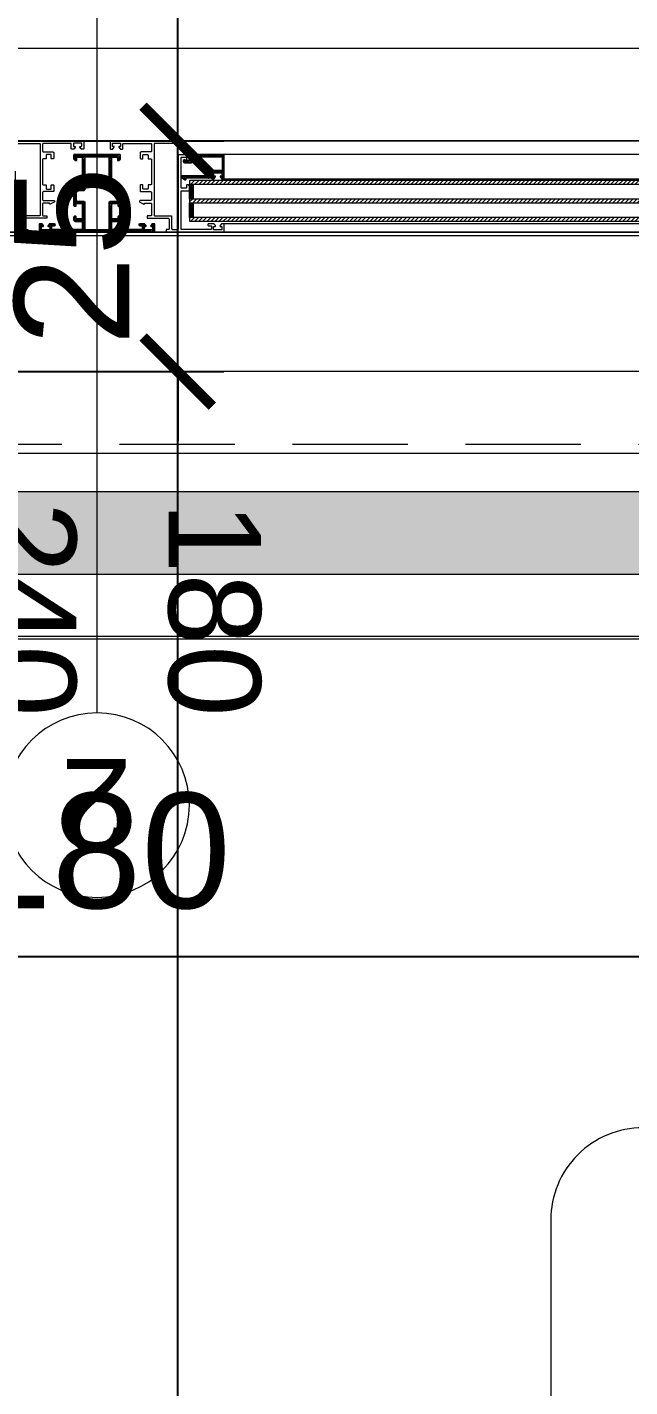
# Model space of a CAD drawing. Header units: centimetres. Extents: x 111832 to 117233, y -55119 to -48329.
# Drawn here: x 115321.9 to 115387.2, y -53244.4 to -53097 of the extents above; entities that cross this region are included whole.
import ezdxf

# ---------------------------------------------------------------- set-up
doc = ezdxf.new("R2010")
doc.units = ezdxf.units.CM
doc.header["$LTSCALE"] = 50
doc.header["$MEASUREMENT"] = 0
doc.linetypes.add('CACHE', pattern=[0.375, 0.25, -0.125])
doc.layers.get('0').update_dxf_attribs({"color": 8})
for name, color, linetype, lineweight in [('CONSOLE ISOL.', 214, 'Continuous', 15), ('ISOLATION', 252, 'Continuous', 0), ('mobilimi', 8, 'Continuous', 9), ('WD_Corner', 154, 'Continuous', 5), ('WINDOWS', 21, 'Continuous', 5)]:
    doc.layers.add(name, color=color, linetype=linetype, lineweight=lineweight)
doc.layers.add('COTE 50ème', color=1, linetype='Continuous')
doc.styles.add('GENERATED_STYLE_1', font='arial.ttf')
doc.styles.add('RS_TXT_50', font='arial.ttf', dxfattribs={"height": 12.5})
doc.dimstyles.new('RS_50CM_LINEAIRE', dxfattribs={"dimscale": 5, "dimtxt": 12.5, "dimasz": 1.5, "dimexe": 1, "dimexo": 2.5, "dimgap": 1, "dimtad": 1, "dimdec": 1, "dimrnd": 0.5, "dimdsep": 46, "dimtxsty": 'RS_TXT_50', "dimblk1": 'ARCHTICK', "dimblk2": 'ARCHTICK', "dimsah": 1, "dimcen": 2.5, "dimdle": 1, "dimclrt": 4, "dimadec": 0, "dimazin": 2, "dimtfac": 1, "dimtdec": 1, "dimtix": 1, "dimtmove": 2, "dimatfit": 3, "dimfxl": 1, "dimtolj": 1, "dimtzin": 0, "dimarcsym": 0})
pattern_1 = [(135, (-46708.70849, -43852.52553), (-0.08838834765, -0.08838834765), [])]

# ---------------------------------------------------------------- blocks, each defined once
blk = doc.blocks.new('DRITARE POS 2')
at = {"layer": 'WINDOWS'}
h = blk.add_hatch(dxfattribs=at)
h.set_pattern_fill('ANSI31', color=256, angle=450)
h.set_pattern_definition(pattern_1)
h.paths.add_polyline_path([(-9.61, -85.22, -0.414214), (-9.56, -85.16), (-9.26, -85.16, -0.414214), (-9.2, -85.22), (-9.2, -85.44, 1), (-9, -85.44), (-9, -84.9, 0.250765), (-9.02, -84.86), (-9.19, -84.74, 0.599022), (-9.28, -84.79), (-9.28, -84.87, -0.414214), (-9.33, -84.92), (-9.59, -84.92, -0.414214), (-9.65, -84.87), (-9.65, -84.08, -0.414214), (-9.59, -84.03), (-9.33, -84.03, -0.414214), (-9.28, -84.08), (-9.28, -84.19, 0.599022), (-9.19, -84.24), (-9.02, -84.13, 0.250765), (-9, -84.08), (-9, -83.84, 0.414214), (-9.05, -83.78), (-9.84, -83.78, 0.414214), (-9.89, -83.84), (-9.89, -90.06), (-9.89, -96.27, 0.414214), (-9.84, -96.33), (-9.05, -96.33, 0.414214), (-9, -96.27), (-9, -96.03, 0.250765), (-9.02, -95.98), (-9.19, -95.87, 0.599022), (-9.28, -95.92), (-9.28, -96.03, -0.414214), (-9.33, -96.08), (-9.59, -96.08, -0.414214), (-9.65, -96.03), (-9.65, -95.24, -0.414214), (-9.59, -95.19), (-9.33, -95.19, -0.414214), (-9.28, -95.24), (-9.28, -95.32, 0.599022), (-9.19, -95.37), (-9.02, -95.25, 0.250765), (-9, -95.21), (-9, -94.68, 1), (-9.2, -94.68), (-9.2, -94.89, -0.414214), (-9.26, -94.95), (-9.56, -94.95, -0.414214), (-9.61, -94.89), (-9.61, -91.72, -0.414214), (-9.56, -91.66), (-8.83, -91.66, -0.414214), (-8.74, -91.75), (-8.74, -92.41, 0.414214), (-8.55, -92.59), (-8.29, -92.59, 0.198912), (-8.25, -92.58), (-8.19, -92.52, 0.198912), (-8.18, -92.48), (-8.18, -92.37, 0.414214), (-8.23, -92.31), (-8.4, -92.31, -0.414214), (-8.46, -92.26), (-8.46, -91.75, -0.414214), (-8.36, -91.66), (-6.91, -91.66, -0.414214), (-6.81, -91.75), (-6.81, -92.26, -0.414214), (-6.87, -92.31), (-7.04, -92.31, 0.414214), (-7.09, -92.37), (-7.09, -92.48, 0.198912), (-7.08, -92.52), (-7.02, -92.58, 0.198912), (-6.98, -92.59), (-4.97, -92.59, 0.198912), (-4.93, -92.58), (-4.78, -92.42, 0.198912), (-4.76, -92.38), (-4.76, -92.31, 0.414214), (-4.82, -92.26), (-5, -92.26, -0.340481), (-5.13, -92.16), (-5.13, -91.75, -0.414214), (-5.04, -91.66), (-1.87, -91.66, -0.414214), (-1.77, -91.75), (-1.77, -92.16, -0.414214), (-1.87, -92.26), (-2.09, -92.26, 0.414214), (-2.15, -92.31), (-2.15, -92.38, 0.198912), (-2.13, -92.42), (-1.98, -92.58, 0.198912), (-1.94, -92.59), (-1.55, -92.59, 0.414214), (-1.49, -92.54), (-1.49, -90.06), (-1.49, -87.57, 0.414214), (-1.55, -87.52), (-1.94, -87.52, 0.198912), (-1.98, -87.53), (-2.13, -87.69, 0.198912), (-2.15, -87.73), (-2.15, -87.8, 0.414214), (-2.09, -87.85), (-1.87, -87.85, -0.414214), (-1.77, -87.95), (-1.77, -88.36, -0.414214), (-1.87, -88.45), (-5.04, -88.45, -0.414214), (-5.13, -88.36), (-5.13, -87.95, -0.340481), (-5, -87.85), (-4.82, -87.85, 0.414214), (-4.76, -87.8), (-4.76, -87.73, 0.198912), (-4.78, -87.69), (-4.93, -87.53, 0.198912), (-4.97, -87.52), (-6.98, -87.52, 0.198912), (-7.02, -87.53), (-7.08, -87.59, 0.198912), (-7.09, -87.63), (-7.09, -87.74, 0.414214), (-7.04, -87.8), (-6.87, -87.8, -0.414214), (-6.81, -87.85), (-6.81, -88.36, -0.414214), (-6.91, -88.45), (-8.36, -88.45, -0.414214), (-8.46, -88.36), (-8.46, -87.85, -0.414214), (-8.4, -87.8), (-8.23, -87.8, 0.414214), (-8.18, -87.74), (-8.18, -87.63, 0.198912), (-8.19, -87.59), (-8.25, -87.53, 0.198912), (-8.29, -87.52), (-8.55, -87.52, 0.414214), (-8.74, -87.7), (-8.74, -88.36, -0.414214), (-8.83, -88.45), (-9.56, -88.45, -0.414214), (-9.61, -88.39)])
h.paths.add_polyline_path([(-9.56, -88.73), (-6.63, -88.73), (-6.53, -88.64), (-6.53, -87.89), (-6.44, -87.8), (-5.51, -87.8), (-5.41, -87.89), (-5.41, -88.64), (-5.32, -88.73), (-1.83, -88.73), (-1.77, -88.79), (-1.77, -90.06), (-1.77, -91.32), (-1.83, -91.38), (-5.32, -91.38), (-5.41, -91.47), (-5.41, -92.22), (-5.51, -92.31), (-6.44, -92.31), (-6.53, -92.22), (-6.53, -91.47), (-6.63, -91.38), (-9.56, -91.38), (-9.61, -91.32), (-9.61, -90.06), (-9.61, -88.79)], flags=16)
h = blk.add_hatch(dxfattribs=at)
h.set_pattern_fill('ANSI31', color=140, scale=2.5, angle=450)
h.set_pattern_definition([(135, (-46708.9128, -43852.52553), (-0.2209708691, -0.2209708691), [])])
h.paths.add_polyline_path([(-8.71, -100.09), (-8.71, -167.42), (-8.31, -167.42), (-8.31, -100.09)])
h.paths.add_polyline_path([(-6.71, -100.09), (-6.71, -167.42), (-6.31, -167.42), (-6.31, -100.09)])
h.paths.add_polyline_path([(-4.71, -100.09), (-4.71, -167.42), (-4.31, -167.42), (-4.31, -100.09)])
at = {"layer": 'WINDOWS', "transparency": 33554559}
h = blk.add_hatch(dxfattribs=at)
h.set_pattern_fill('ANSI31', color=140, angle=450)
h.set_pattern_definition([(135, (-46708.90849, -43869.52553), (-0.08838834765, -0.08838834765), [])])
h.paths.add_polyline_path([(-6.71, -167.42), (-8.31, -167.42), (-8.31, -167.02), (-6.71, -167.02)])
h.paths.add_polyline_path([(-4.71, -167.42), (-6.31, -167.42), (-6.31, -167.02), (-4.71, -167.02)])
h.paths.add_polyline_path([(-6.71, -100.49), (-8.31, -100.49), (-8.31, -100.09), (-6.71, -100.09)])
h.paths.add_polyline_path([(-4.71, -100.49), (-6.31, -100.49), (-6.31, -100.09), (-4.71, -100.09)])
h = blk.add_hatch(dxfattribs=at)
h.set_pattern_fill('ANSI31', color=256, angle=450)
h.set_pattern_definition(pattern_1)
h.paths.add_polyline_path([(-1.49, -100.16), (-1.49, -100.1), (-1.74, -100.1), (-1.74, -100.16), (-2.09, -100.16, -0.414214), (-2.15, -100.1), (-2.15, -99.73, -0.247394), (-2.12, -99.68, 1.657435), (-2.37, -99.55), (-2.37, -100.29, 0.414214), (-2.28, -100.38), (-1.81, -100.38, -0.414214), (-1.72, -100.48), (-1.72, -103.52, -0.414214), (-1.81, -103.61), (-3.16, -103.61, -0.414214), (-3.22, -103.56), (-3.22, -102.55, 0.414214), (-3.31, -102.46), (-3.76, -102.46, -0.414214), (-3.81, -102.4), (-3.81, -99.26, 0.737396), (-3.98, -99.21), (-4.23, -99.57, 0.603122), (-4.15, -99.71), (-4.07, -99.71, -0.414214), (-4.02, -99.77), (-4.02, -102.46), (-4.06, -102.46, 0.414214), (-4.11, -102.51), (-4.11, -102.72, 0.250765), (-4.09, -102.76), (-3.92, -102.89, 0.599022), (-3.83, -102.85), (-3.83, -102.77, -0.414214), (-3.78, -102.72), (-3.51, -102.72, -0.414214), (-3.46, -102.77), (-3.46, -103.52, -0.414214), (-3.51, -103.58), (-3.78, -103.58, -0.414214), (-3.83, -103.52), (-3.83, -103.44, 0.599022), (-3.92, -103.4), (-4.09, -103.53, 0.250765), (-4.11, -103.58), (-4.11, -103.78, 0.414214), (-4.06, -103.84), (-1.55, -103.84, 0.414214), (-1.49, -103.78)])
at = {"layer": 'WINDOWS', "color": 165, "linetype": 'CACHE'}
blk.add_line((-32.9, -180), (-32.9, 0), dxfattribs=at)
at = {"layer": 'WINDOWS', "color": 165}
blk.add_line((-61.99, -90.06), (34.01, -90.06), dxfattribs=at)
at = {"layer": 'WINDOWS'}
for p, q in [((-0.01, -168.52), (0, -98.92)), ((-9.89, -163.72), (-9.89, -103.78)), ((-9, -163.74), (-9, -103.78)), ((-4.11, -103.78), (-4.12, -163.74)), ((-1.5, -163.74), (-1.49, -103.78))]:
    blk.add_line(p, q, dxfattribs=at)
at = {"layer": 'WINDOWS', "color": 165}
for points in [[(-9.9, 0), (-9.9, -180), (-33.9, -180), (-33.9, 0)], [(-10.3, -179.6), (-10.3, -0.4), (-9.9, 0), (-9.9, -180)], [(0, 0), (0, -180), (10, -180), (10, 0)]]:
    blk.add_lwpolyline(points, close=True, dxfattribs=at)
at = {"layer": 'WINDOWS'}
for points in [[(-9.9, -180), (-9.9, 0), (0, 0), (0, -180)], [(-1.77, -90.06), (-1.77, -88.79), (-1.83, -88.73), (-5.32, -88.73), (-5.41, -88.64), (-5.41, -87.89), (-5.51, -87.8), (-6.44, -87.8), (-6.53, -87.89), (-6.53, -88.64), (-6.63, -88.73), (-9.56, -88.73), (-9.61, -88.79), (-9.61, -90.06), (-9.61, -91.32), (-9.56, -91.38), (-6.63, -91.38), (-6.53, -91.47), (-6.53, -92.22), (-6.44, -92.31), (-5.51, -92.31), (-5.41, -92.22), (-5.41, -91.47), (-5.32, -91.38), (-1.83, -91.38), (-1.77, -91.32)]]:
    blk.add_lwpolyline(points, close=True, dxfattribs=at)
for points in [[(-9.61, -82.31), (-9.61, -82.51, -0.414214), (-9.67, -82.57), (-9.84, -82.57, -0.414214), (-9.89, -82.51), (-9.89, -76.34, -0.414214)], [(0, -81.23), (0, -88.58, -0.414214), (-0.06, -88.64), (-0.84, -88.64, -0.414214), (-0.9, -88.58), (-0.9, -88.38, -0.250765), (-0.87, -88.33), (-0.7, -88.2, -0.599022), (-0.62, -88.24), (-0.62, -88.34, 0.414214), (-0.56, -88.39), (-0.3, -88.39, 0.414214), (-0.24, -88.34), (-0.24, -87.55, 0.414214), (-0.3, -87.5), (-0.56, -87.5, 0.414214), (-0.62, -87.55), (-0.62, -87.65, -0.599022), (-0.7, -87.69), (-0.87, -87.56, -0.250765), (-0.9, -87.52), (-0.9, -87.31, -0.414214), (-0.84, -87.26), (-0.34, -87.26, 0.414214), (-0.28, -87.2), (-0.28, -84.25, 0.414214), (-0.37, -84.16), (-1.12, -84.16, 0.414214), (-1.21, -84.25), (-1.21, -85.28, -0.414214), (-1.31, -85.37), (-1.87, -85.37, -0.414214), (-1.96, -85.28), (-1.96, -85.15, -0.414214), (-1.9, -85.09), (-1.55, -85.09, 0.414214), (-1.49, -85.03), (-1.49, -84.59, 0.414214), (-1.55, -84.53), (-1.9, -84.53, -0.414214), (-1.96, -84.47), (-1.96, -84.21, 0.414214), (-2.02, -84.16), (-4.7, -84.16, 0.414214), (-4.76, -84.21), (-4.76, -84.47, -0.414214), (-4.82, -84.53), (-5.17, -84.53, 0.414214), (-5.23, -84.59), (-5.23, -85.03, 0.414214), (-5.17, -85.09), (-4.82, -85.09, -0.414214), (-4.76, -85.15), (-4.76, -85.28, -0.414214), (-4.85, -85.37), (-5.41, -85.37, -0.414214), (-5.51, -85.28), (-5.51, -84.25, 0.414214), (-5.6, -84.16), (-6.38, -84.16, 0.414214), (-6.48, -84.25), (-6.48, -85.37, -0.809546), (-6.66, -85.41), (-6.85, -84.98, -0.543142), (-6.79, -84.9, 0.414214), (-6.74, -84.85), (-6.74, -84.25, 0.414214), (-6.83, -84.16), (-8.06, -84.16, 0.414214), (-8.12, -84.21), (-8.12, -84.57, -0.414214), (-8.18, -84.62), (-8.34, -84.62, -0.414214), (-8.4, -84.57), (-8.4, -82.35, 0.414214)]]:
    blk.add_lwpolyline(points, format="xyb", dxfattribs=at)
at = {"layer": 'WINDOWS', "color": 165}
blk.add_lwpolyline([(-71.99, -80.06, 1), (-71.99, -100.06, 1)], format="xyb", close=True, dxfattribs=at)
at = {"layer": 'WINDOWS'}
for points in [[(-1.49, -80.39, -0.414214), (-1.4, -80.29), (-1.18, -80.29), (-1.18, -80.29, -0.414214), (-0.28, -81.23), (-0.28, -83.82, -0.414214), (-0.34, -83.88), (-8.06, -83.88, -0.414214), (-8.12, -83.82), (-8.12, -82.07, 0.414214), (-8.21, -81.97), (-9.52, -81.97, -0.414214), (-9.61, -81.88), (-9.61, -81.32, -0.414214), (-9.52, -81.23), (-1.59, -81.23, 0.414214), (-1.49, -81.13)], [(-1.49, -90.06), (-1.49, -87.57, 0.414214), (-1.55, -87.52), (-1.94, -87.52, 0.198912), (-1.98, -87.53), (-2.13, -87.69, 0.198912), (-2.15, -87.73), (-2.15, -87.8, 0.414214), (-2.09, -87.85), (-1.87, -87.85, -0.414214), (-1.77, -87.95), (-1.77, -88.36, -0.414214), (-1.87, -88.45), (-5.04, -88.45, -0.414214), (-5.13, -88.36), (-5.13, -87.95, -0.340481), (-5, -87.85), (-4.82, -87.85, 0.414214), (-4.76, -87.8), (-4.76, -87.73, 0.198912), (-4.78, -87.69), (-4.93, -87.53, 0.198912), (-4.97, -87.52), (-6.98, -87.52, 0.198912), (-7.02, -87.53), (-7.08, -87.59, 0.198912), (-7.09, -87.63), (-7.09, -87.74, 0.414214), (-7.04, -87.8), (-6.87, -87.8, -0.414214), (-6.81, -87.85), (-6.81, -88.36, -0.414214), (-6.91, -88.45), (-8.36, -88.45, -0.414214), (-8.46, -88.36), (-8.46, -87.85, -0.414214), (-8.4, -87.8), (-8.23, -87.8, 0.414214), (-8.18, -87.74), (-8.18, -87.63, 0.198912), (-8.19, -87.59), (-8.25, -87.53, 0.198912), (-8.29, -87.52), (-8.55, -87.52, 0.414214), (-8.74, -87.7), (-8.74, -88.36, -0.414214), (-8.83, -88.45), (-9.56, -88.45, -0.414214), (-9.61, -88.39), (-9.61, -85.22, -0.414214), (-9.56, -85.16), (-9.26, -85.16, -0.414214), (-9.2, -85.22), (-9.2, -85.44, 1), (-9, -85.44), (-9, -84.9, 0.250765), (-9.02, -84.86), (-9.19, -84.74, 0.599022), (-9.28, -84.79), (-9.28, -84.87, -0.414214), (-9.33, -84.92), (-9.59, -84.92, -0.414214), (-9.65, -84.87), (-9.65, -84.08, -0.414214), (-9.59, -84.03), (-9.33, -84.03, -0.414214), (-9.28, -84.08), (-9.28, -84.19, 0.599022), (-9.19, -84.24), (-9.02, -84.13, 0.250765), (-9, -84.08), (-9, -83.84, 0.414214), (-9.05, -83.78), (-9.84, -83.78, 0.414214), (-9.89, -83.84), (-9.89, -90.06), (-9.89, -96.27, 0.414214), (-9.84, -96.33), (-9.05, -96.33, 0.414214), (-9, -96.27), (-9, -96.03, 0.250765), (-9.02, -95.98), (-9.19, -95.87, 0.599022), (-9.28, -95.92), (-9.28, -96.03, -0.414214), (-9.33, -96.08), (-9.59, -96.08, -0.414214), (-9.65, -96.03), (-9.65, -95.24, -0.414214), (-9.59, -95.19), (-9.33, -95.19, -0.414214), (-9.28, -95.24), (-9.28, -95.32, 0.599022), (-9.19, -95.37), (-9.02, -95.25, 0.250765), (-9, -95.21), (-9, -94.68, 1), (-9.2, -94.68), (-9.2, -94.89, -0.414214), (-9.26, -94.95), (-9.56, -94.95, -0.414214), (-9.61, -94.89), (-9.61, -91.72, -0.414214), (-9.56, -91.66), (-8.83, -91.66, -0.414214), (-8.74, -91.75), (-8.74, -92.41, 0.414214), (-8.55, -92.59), (-8.29, -92.59, 0.198912), (-8.25, -92.58), (-8.19, -92.52, 0.198912), (-8.18, -92.48), (-8.18, -92.37, 0.414214), (-8.23, -92.31), (-8.4, -92.31, -0.414214), (-8.46, -92.26), (-8.46, -91.75, -0.414214), (-8.36, -91.66), (-6.91, -91.66, -0.414214), (-6.81, -91.75), (-6.81, -92.26, -0.414214), (-6.87, -92.31), (-7.04, -92.31, 0.414214), (-7.09, -92.37), (-7.09, -92.48, 0.198912), (-7.08, -92.52), (-7.02, -92.58, 0.198912), (-6.98, -92.59), (-4.97, -92.59, 0.198912), (-4.93, -92.58), (-4.78, -92.42, 0.198912), (-4.76, -92.38), (-4.76, -92.31, 0.414214), (-4.82, -92.26), (-5, -92.26, -0.340481), (-5.13, -92.16), (-5.13, -91.75, -0.414214), (-5.04, -91.66), (-1.87, -91.66, -0.414214), (-1.77, -91.75), (-1.77, -92.16, -0.414214), (-1.87, -92.26), (-2.09, -92.26, 0.414214), (-2.15, -92.31), (-2.15, -92.38, 0.198912), (-2.13, -92.42), (-1.98, -92.58, 0.198912), (-1.94, -92.59), (-1.55, -92.59, 0.414214), (-1.49, -92.54)], [(0, -91.53, 0.414214), (-0.06, -91.47), (-0.84, -91.47, 0.414214), (-0.9, -91.53), (-0.9, -91.74, 0.250765), (-0.87, -91.78), (-0.7, -91.91, 0.599022), (-0.62, -91.87), (-0.62, -91.77, -0.414214), (-0.56, -91.72), (-0.3, -91.72, -0.414214), (-0.24, -91.77), (-0.24, -92.56, -0.414214), (-0.3, -92.61), (-0.56, -92.61, -0.414214), (-0.62, -92.56), (-0.62, -92.46, 0.599022), (-0.7, -92.42), (-0.87, -92.55, 0.250765), (-0.9, -92.59), (-0.9, -92.8, 0.414214), (-0.84, -92.86), (-0.34, -92.86, -0.414214), (-0.28, -92.91), (-0.28, -95.86, -0.414214), (-0.37, -95.95), (-1.12, -95.95, -0.414214), (-1.21, -95.86), (-1.21, -94.83, 0.414214), (-1.31, -94.74), (-1.87, -94.74, 0.414214), (-1.96, -94.83), (-1.96, -94.96, 0.414214), (-1.9, -95.02), (-1.55, -95.02, -0.414214), (-1.49, -95.08), (-1.49, -95.52, -0.414214), (-1.55, -95.58), (-1.9, -95.58, 0.414214), (-1.96, -95.64), (-1.96, -95.9, -0.414214), (-2.02, -95.95), (-4.7, -95.95, -0.414214), (-4.76, -95.9), (-4.76, -95.64, 0.414214), (-4.82, -95.58), (-5.17, -95.58, -0.414214), (-5.23, -95.52), (-5.23, -95.08, -0.414214), (-5.17, -95.02), (-4.82, -95.02, 0.414214), (-4.76, -94.96), (-4.76, -94.83, 0.414214), (-4.85, -94.74), (-5.41, -94.74, 0.414214), (-5.51, -94.83), (-5.51, -95.86, -0.414214), (-5.6, -95.95), (-6.38, -95.95, -0.414214), (-6.48, -95.86), (-6.48, -94.74, 0.809546), (-6.66, -94.7), (-6.85, -95.13, 0.543142), (-6.79, -95.21, -0.414214), (-6.74, -95.26), (-6.74, -95.86, -0.414214), (-6.83, -95.95), (-8.06, -95.95, -0.414214), (-8.12, -95.9), (-8.12, -95.54, 0.414214), (-8.18, -95.49), (-8.34, -95.49, 0.414214), (-8.4, -95.54), (-8.4, -97.76, -0.414214), (-8.49, -97.86), (-9.56, -97.86, -0.414214), (-9.61, -97.8), (-9.61, -97.6, 0.414214), (-9.67, -97.54), (-9.84, -97.54, 0.414214), (-9.89, -97.6), (-9.89, -103.78, 0.414214), (-9.84, -103.83), (-9.05, -103.83, 0.414214), (-9, -103.78), (-9, -103.57, 0.250765), (-9.02, -103.52), (-9.19, -103.39, 0.599022), (-9.28, -103.44), (-9.28, -103.53, -0.414214), (-9.33, -103.59), (-9.59, -103.59, -0.414214), (-9.65, -103.53), (-9.65, -102.75, -0.414214), (-9.59, -102.69), (-9.33, -102.69, -0.414214), (-9.28, -102.75), (-9.28, -102.84, 0.599022), (-9.19, -102.89), (-9.02, -102.76, 0.250765), (-9, -102.71), (-9, -102.13, 0.414214), (-9.05, -102.08), (-9.15, -102.08, 0.414214), (-9.2, -102.13), (-9.2, -102.39, -0.414214), (-9.26, -102.45), (-9.56, -102.45, -0.414214), (-9.61, -102.39), (-9.61, -99.22, -0.414214), (-9.56, -99.16), (-5.47, -99.16, -0.414214), (-5.41, -99.22), (-5.41, -100.04, 0.414214), (-5.36, -100.1), (-4.97, -100.1, 0.198912), (-4.93, -100.08), (-4.78, -99.93, 0.198912), (-4.76, -99.89), (-4.76, -99.82, 0.414214), (-4.82, -99.76), (-5.04, -99.76, -0.414214), (-5.13, -99.67), (-5.13, -99.26, -0.414214), (-5.04, -99.16), (-1.87, -99.16, -0.414214), (-1.77, -99.26), (-1.77, -99.67, -0.414214), (-1.87, -99.76), (-2.09, -99.76, 0.414214), (-2.15, -99.82), (-2.15, -99.89, 0.198912), (-2.13, -99.93), (-1.98, -100.08, 0.198912), (-1.94, -100.1), (-1.21, -100.1, 0.414214), (0, -98.88)], [(-1.49, -99.72, 0.414214), (-1.4, -99.82), (-1.18, -99.82), (-1.18, -99.82, 0.414214), (-0.28, -98.88), (-0.28, -96.29, 0.414214), (-0.34, -96.23), (-8.06, -96.23, 0.414214), (-8.12, -96.29), (-8.12, -98.04, -0.414214), (-8.21, -98.14), (-9.52, -98.14, 0.414214), (-9.61, -98.23), (-9.61, -98.79, 0.414214), (-9.52, -98.88), (-1.59, -98.88, -0.414214), (-1.49, -98.98)], [(-1.74, -100.16), (-2.09, -100.16, -0.414214), (-2.15, -100.1), (-2.15, -99.73, -0.247394), (-2.12, -99.68, 1.657435), (-2.37, -99.55), (-2.37, -100.29, 0.414214), (-2.28, -100.38), (-1.81, -100.38, -0.414214), (-1.72, -100.48), (-1.72, -103.52, -0.414214), (-1.81, -103.61), (-3.16, -103.61, -0.414214), (-3.22, -103.56), (-3.22, -102.55, 0.414214), (-3.31, -102.46), (-3.76, -102.46, -0.414214), (-3.81, -102.4), (-3.81, -99.26, 0.737396), (-3.98, -99.21), (-4.23, -99.57, 0.603122), (-4.15, -99.71), (-4.07, -99.71, -0.414214), (-4.02, -99.77), (-4.02, -102.46), (-4.06, -102.46, 0.414214), (-4.11, -102.51), (-4.11, -102.72, 0.250765), (-4.09, -102.76), (-3.92, -102.89, 0.599022), (-3.83, -102.85), (-3.83, -102.77, -0.414214), (-3.78, -102.72), (-3.51, -102.72, -0.414214), (-3.46, -102.77), (-3.46, -103.52, -0.414214), (-3.51, -103.58), (-3.78, -103.58, -0.414214), (-3.83, -103.52), (-3.83, -103.44, 0.599022), (-3.92, -103.4), (-4.09, -103.53, 0.250765), (-4.11, -103.58), (-4.11, -103.78, 0.414214), (-4.06, -103.84), (-1.55, -103.84, 0.414214), (-1.49, -103.78), (-1.49, -100.16), (-1.49, -100.1), (-1.74, -100.1)]]:
    blk.add_lwpolyline(points, format="xyb", close=True, dxfattribs=at)
at = {"layer": 'WINDOWS', "color": 140}
for points in [[(-8.71, -100.09), (-8.71, -167.42), (-8.31, -167.42), (-8.31, -100.09)], [(-6.71, -100.49), (-8.31, -100.49), (-8.31, -100.09), (-6.71, -100.09)], [(-6.71, -100.09), (-6.71, -167.42), (-6.31, -167.42), (-6.31, -100.09)], [(-4.71, -100.49), (-6.31, -100.49), (-6.31, -100.09), (-4.71, -100.09)], [(-4.71, -100.09), (-4.71, -167.42), (-4.31, -167.42), (-4.31, -100.09)]]:
    blk.add_lwpolyline(points, close=True, dxfattribs=at)
at = {"layer": 'WINDOWS', "color": 165, "char_height": 10, "attachment_point": 7, "style": 'GENERATED_STYLE_1'}
for s, insert, rotation in [('\\A1;\\pt0;240{\\H0.66x;\\S^  ;}', (-39.11, -74.88), 180), ('\\A1;\\pt0;2', (-66.99, -93.87), 90), ('\\A1;\\pt0;180{\\H0.66x;\\S^  ;}', (-39.11, -94.89), 180)]:
    blk.add_mtext(s, dxfattribs=dict(at, insert=insert, rotation=rotation))
blk = doc.blocks.new('_ArchTick')
at = {"color": 0, "linetype": 'ByBlock', "const_width": 0.15}
blk.add_lwpolyline([(-0.5, -0.5), (0.5, 0.5)], dxfattribs=at)
blk = doc.blocks.new('*D1213')
at = {"layer": 'COTE 50ème', "color": 0, "lineweight": -2, "ltscale": 0.5, "transparency": 16777216}
for p, q in [((115239.37, -53143.76), (115239.37, -53202.74)), ((115419.37, -53146.39), (115419.37, -53202.74)), ((115234.37, -53197.74), (115424.37, -53197.74))]:
    blk.add_line(p, q, dxfattribs=at)
at = {"layer": 'Defpoints', "color": 0, "ltscale": 0.5, "transparency": 16777216}
for p in [(115239.37, -53131.26), (115419.37, -53133.89), (115419.37, -53197.74)]:
    blk.add_point(p, dxfattribs=at)
at = {"layer": 'COTE 50ème', "color": 0, "lineweight": -2, "ltscale": 0.5, "transparency": 16777216, "xscale": 7.5, "yscale": 7.5, "zscale": 7.5, "rotation": 180}
blk.add_blockref('_ArchTick', (115239.37, -53197.74), dxfattribs=at)
at = {"layer": 'COTE 50ème', "color": 0, "lineweight": -2, "ltscale": 0.5, "transparency": 16777216, "xscale": 7.5, "yscale": 7.5, "zscale": 7.5}
blk.add_blockref('_ArchTick', (115419.37, -53197.74), dxfattribs=at)
at = {"layer": 'COTE 50ème', "color": 4, "ltscale": 0.5, "transparency": 16777216, "insert": (115329.37, -53186.35), "char_height": 12.5, "attachment_point": 5, "style": 'RS_TXT_50'}
blk.add_mtext('\\A1;180', dxfattribs=at)
blk = doc.blocks.new('*D1223')
at = {"layer": 'COTE 50ème', "color": 0, "lineweight": -2, "ltscale": 0.5, "transparency": 16777216}
for p, q in [((116034.37, -53194.86), (116034.37, -53315.03)), ((115224.37, -53284.86), (115224.37, -53315.03)), ((115219.37, -53310.03), (116039.37, -53310.03))]:
    blk.add_line(p, q, dxfattribs=at)
at = {"layer": 'Defpoints', "color": 0, "ltscale": 0.5, "transparency": 16777216}
for p in [(116034.37, -53182.36), (115224.37, -53272.36), (116034.37, -53310.03)]:
    blk.add_point(p, dxfattribs=at)
at = {"layer": 'COTE 50ème', "color": 0, "lineweight": -2, "ltscale": 0.5, "transparency": 16777216, "xscale": 7.5, "yscale": 7.5, "zscale": 7.5, "rotation": 180}
blk.add_blockref('_ArchTick', (115224.37, -53310.03), dxfattribs=at)
at = {"layer": 'COTE 50ème', "color": 0, "lineweight": -2, "ltscale": 0.5, "transparency": 16777216, "xscale": 7.5, "yscale": 7.5, "zscale": 7.5}
blk.add_blockref('_ArchTick', (116034.37, -53310.03), dxfattribs=at)
at = {"layer": 'COTE 50ème', "color": 4, "ltscale": 0.5, "transparency": 16777216, "insert": (115629.37, -53298.65), "char_height": 12.5, "attachment_point": 5, "style": 'RS_TXT_50'}
blk.add_mtext('\\A1;810', dxfattribs=at)
blk = doc.blocks.new('*D1262')
at = {"layer": 'COTE 50ème', "color": 0, "lineweight": -2, "ltscale": 0.5, "transparency": 16777216}
for p, q in [((115338.17, -53602.36), (115338.17, -53129.36)), ((115246.73, -53134.36), (115343.17, -53134.36)), ((115304.36, -53597.36), (115343.17, -53597.36))]:
    blk.add_line(p, q, dxfattribs=at)
at = {"layer": 'Defpoints', "color": 0, "ltscale": 0.5, "transparency": 16777216}
for p in [(115234.23, -53134.36), (115338.17, -53134.36), (115291.86, -53597.36)]:
    blk.add_point(p, dxfattribs=at)
at = {"layer": 'COTE 50ème', "color": 0, "lineweight": -2, "ltscale": 0.5, "transparency": 16777216, "xscale": 7.5, "yscale": 7.5, "zscale": 7.5}
for p, rotation in [((115338.17, -53134.36), 90), ((115338.17, -53597.36), 270)]:
    blk.add_blockref('_ArchTick', p, dxfattribs=dict(at, rotation=rotation))
at = {"layer": 'COTE 50ème', "color": 4, "ltscale": 0.5, "transparency": 16777216, "insert": (115326.78, -53365.86), "char_height": 12.5, "attachment_point": 5, "rotation": 90, "style": 'RS_TXT_50'}
blk.add_mtext('\\A1;463', dxfattribs=at)
blk = doc.blocks.new('*D1263')
at = {"layer": 'COTE 50ème', "color": 0, "lineweight": -2, "ltscale": 0.5, "transparency": 16777216}
for p, q in [((115338.17, -53109.36), (115338.17, -53101.86)), ((115246.73, -53109.36), (115343.17, -53109.36)), ((115338.17, -53134.36), (115338.17, -53109.36)), ((115246.73, -53134.36), (115343.17, -53134.36)), ((115338.17, -53134.36), (115338.17, -53141.86))]:
    blk.add_line(p, q, dxfattribs=at)
at = {"layer": 'Defpoints', "color": 0, "ltscale": 0.5, "transparency": 16777216}
for p in [(115234.23, -53109.36), (115338.17, -53109.36), (115234.23, -53134.36)]:
    blk.add_point(p, dxfattribs=at)
at = {"layer": 'COTE 50ème', "color": 0, "lineweight": -2, "ltscale": 0.5, "transparency": 16777216, "xscale": 7.5, "yscale": 7.5, "zscale": 7.5}
for p, rotation in [((115338.17, -53109.36), 270), ((115338.17, -53134.36), 90)]:
    blk.add_blockref('_ArchTick', p, dxfattribs=dict(at, rotation=rotation))
at = {"layer": 'COTE 50ème', "color": 4, "ltscale": 0.5, "transparency": 16777216, "insert": (115326.78, -53121.86), "char_height": 12.5, "attachment_point": 5, "rotation": 90, "style": 'RS_TXT_50'}
blk.add_mtext('\\A1;25', dxfattribs=at)
blk = doc.blocks.new('*D1264')
at = {"layer": 'COTE 50ème', "color": 0, "lineweight": -2, "ltscale": 0.5, "transparency": 16777216}
for p, q in [((115338.17, -53114.36), (115338.17, -52814.36)), ((115267.17, -52819.36), (115343.17, -52819.36)), ((115246.73, -53109.36), (115343.17, -53109.36))]:
    blk.add_line(p, q, dxfattribs=at)
at = {"layer": 'Defpoints', "color": 0, "ltscale": 0.5, "transparency": 16777216}
for p in [(115254.67, -52819.36), (115338.17, -52819.36), (115234.23, -53109.36)]:
    blk.add_point(p, dxfattribs=at)
at = {"layer": 'COTE 50ème', "color": 0, "lineweight": -2, "ltscale": 0.5, "transparency": 16777216, "xscale": 7.5, "yscale": 7.5, "zscale": 7.5}
for p, rotation in [((115338.17, -52819.36), 90), ((115338.17, -53109.36), 270)]:
    blk.add_blockref('_ArchTick', p, dxfattribs=dict(at, rotation=rotation))
at = {"layer": 'COTE 50ème', "color": 4, "ltscale": 0.5, "transparency": 16777216, "insert": (115326.78, -52964.36), "char_height": 12.5, "attachment_point": 5, "rotation": 90, "style": 'RS_TXT_50'}
blk.add_mtext('\\A1;290', dxfattribs=at)

msp = doc.modelspace()

# ---------------------------------------------------------------- hatches: boundary and pattern name
at = {"layer": 'ISOLATION', "transparency": 33554687}
h = msp.add_hatch(dxfattribs=at)
h.set_pattern_fill('INSUL', color=256, scale=10, angle=45)
h.set_pattern_definition([(45, (1225.213, 1325.2256), (-2.65165043, 2.65165043), []), (45, (1224.329, 1326.1095), (-2.65165043, 2.65165043), [1.25, -1.25]), (45, (1223.445, 1326.9934), (-2.65165043, 2.65165043), [1.25, -1.25])])
h.paths.add_polyline_path([(115062.37, -53272.36), (115224.37, -53272.36), (115224.37, -53147.36), (115519.37, -53147.36), (115519.37, -53134.36), (115954.37, -53134.36), (115954.37, -52082.36), (116034.37, -52082.36), (116034.37, -52122.36), (116059.37, -52122.36), (116059.37, -52057.36), (114824.37, -52057.36), (114824.37, -52048.36), (116068.37, -52048.36), (116068.37, -52131.36), (116025.37, -52131.36), (116025.37, -52091.36), (115963.37, -52091.36), (115963.37, -53143.36), (115528.37, -53143.36), (115528.37, -53156.36), (115233.37, -53156.36), (115233.37, -53281.36), (115062.37, -53281.36)])

# ---------------------------------------------------------------- linework, layer by layer
at = {"layer": 'CONSOLE ISOL.', "lineweight": 5, "ltscale": 0.5}
msp.add_lwpolyline([(115954.37, -53134.36), (115224.37, -53134.36), (115224.37, -53272.36), (114694.37, -53272.36), (114694.37, -53134.36), (113964.37, -53134.36), (113964.37, -52057.36), (115954.37, -52057.36)], close=True, dxfattribs=at)
at = {"layer": 'ISOLATION', "ltscale": 0.5}
msp.add_lwpolyline([(115062.37, -53272.36), (115224.37, -53272.36), (115224.37, -53147.36), (115519.37, -53147.36), (115519.37, -53134.36), (115954.37, -53134.36), (115954.37, -52082.36), (116034.37, -52082.36), (116034.37, -52122.36), (116059.37, -52122.36), (116059.37, -52057.36), (114824.37, -52057.36), (114824.37, -52048.36), (116068.37, -52048.36), (116068.37, -52131.36), (116025.37, -52131.36), (116025.37, -52091.36), (115963.37, -52091.36), (115963.37, -53143.36), (115528.37, -53143.36), (115528.37, -53156.36), (115233.37, -53156.36), (115233.37, -53281.36), (115062.37, -53281.36)], close=True, dxfattribs=at)
at = {"layer": 'mobilimi'}
msp.add_lwpolyline([(115458.61, -53296.3, 0.414214), (115453.61, -53291.3, 0.414214), (115458.61, -53286.3), (115458.61, -53226.3, 0.414214), (115448.61, -53216.3), (115388.61, -53216.3, 0.414214), (115378.61, -53226.3), (115378.61, -53356.3, 0.414214), (115388.61, -53366.3), (115448.61, -53366.3, 0.414214), (115458.61, -53356.3), (115458.61, -53296.3, 0.414214), (115453.61, -53291.3, 0.414214), (115458.61, -53286.3)], format="xyb", dxfattribs=at)
at = {"layer": 'WD_Corner', "lineweight": 5, "ltscale": 0.5}
for points in [[(114824.37, -52041.36), (116075.37, -52041.36), (116075.37, -52138.36), (116018.37, -52138.36), (116018.37, -52098.36), (115970.37, -52098.36), (115970.37, -53150.36), (115535.37, -53150.36), (115535.37, -53163.36), (115240.37, -53163.36), (115240.37, -53288.36), (115062.37, -53288.36)], [(114824.37, -52041.66), (116075.07, -52041.66), (116075.07, -52138.06), (116018.67, -52138.06), (116018.67, -52098.06), (115970.07, -52098.06), (115970.07, -53150.06), (115535.07, -53150.06), (115535.07, -53163.06), (115240.07, -53163.06), (115240.07, -53288.06), (115062.37, -53288.06)]]:
    msp.add_lwpolyline(points, dxfattribs=at)

# ---------------------------------------------------------------- block references
at = {"lineweight": 5, "rotation": 90.00000000000001}
msp.add_blockref('DRITARE POS 2', (115239.37, -53109.36), dxfattribs=at)

# ---------------------------------------------------------------- dimensions: what is measured, and where the dimension line sits
at = {"layer": 'COTE 50ème', "ltscale": 0.5}
for base, p1, p2, picture, middle in [((115338.17, -52819.36), (115234.23, -53109.36), (115254.67, -52819.36), '*D1264', (115326.78, -52964.36)), ((115338.17, -53109.36), (115234.23, -53134.36), (115234.23, -53109.36), '*D1263', (115326.78, -53121.86)), ((115338.17, -53134.36), (115291.86, -53597.36), (115234.23, -53134.36), '*D1262', (115326.78, -53365.86))]:
    dim = msp.add_linear_dim(base=base, p1=p1, p2=p2, angle=90, dimstyle='RS_50CM_LINEAIRE', dxfattribs=at)
    dim.commit()
    dim.dimension.update_dxf_attribs({"geometry": picture, "text_midpoint": middle})
for base, p1, p2, picture, middle in [((115419.37, -53197.74), (115239.37, -53131.26), (115419.37, -53133.89), '*D1213', (115329.37, -53186.35)), ((116034.37, -53310.03), (115224.37, -53272.36), (116034.37, -53182.36), '*D1223', (115629.37, -53298.65))]:
    dim = msp.add_linear_dim(base=base, p1=p1, p2=p2, dimstyle='RS_50CM_LINEAIRE', dxfattribs=at)
    dim.commit()
    dim.dimension.update_dxf_attribs({"geometry": picture, "text_midpoint": middle})

doc.saveas('drawing.dxf')
